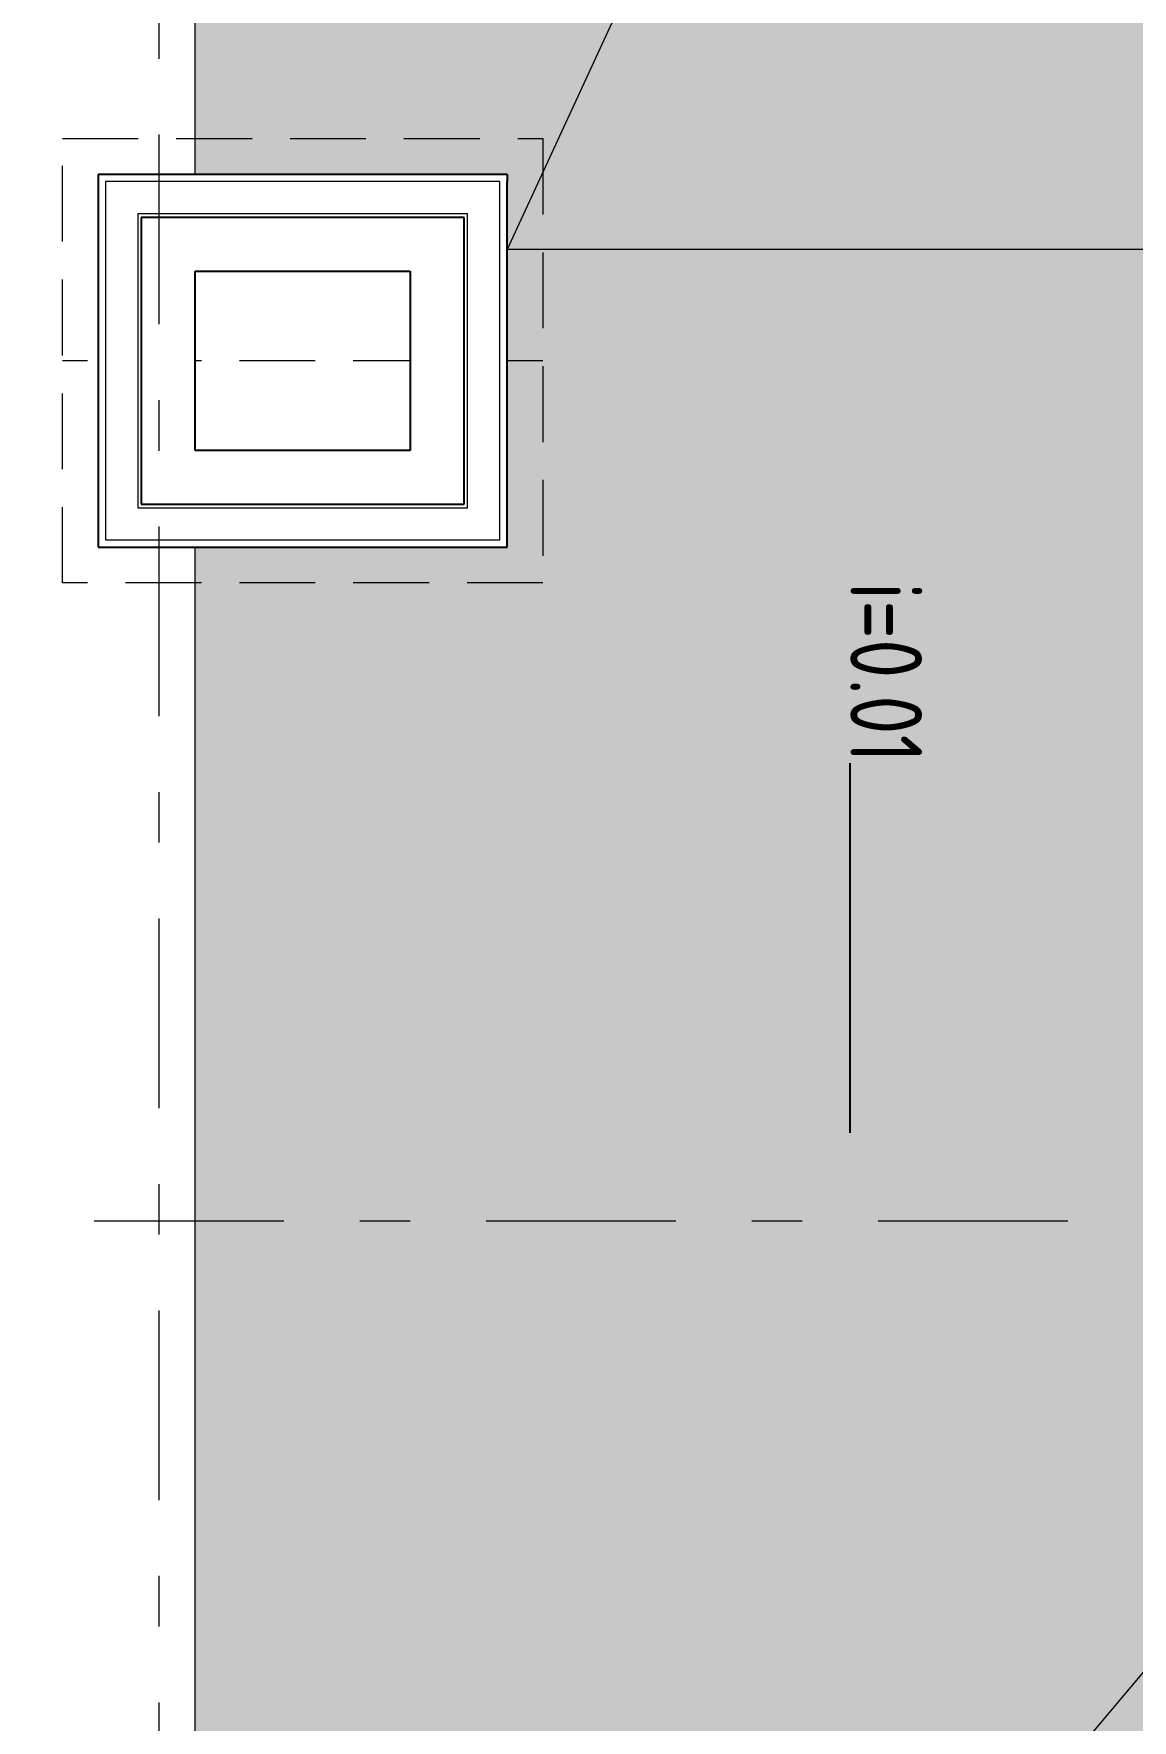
# Model space of a CAD drawing. Header units: millimetres. Extents: x 18162 to 3540582, y 72188 to 247925.
# Drawn here: x 1301119 to 1304184, y 157703 to 162409 of the extents above; entities that cross this region are included whole.
import ezdxf
from ezdxf.enums import TextEntityAlignment as Align

# ---------------------------------------------------------------- set-up
doc = ezdxf.new("R2010")
doc.units = ezdxf.units.MM
doc.header["$MEASUREMENT"] = 0
doc.set_wipeout_variables(frame=1)
for name, pattern in [('Double Dashed', [1093.611073, 529.166651, -211.666656, 141.111112, -211.666656]), ('Hidden Line', [317.5, 211.666667, -105.833333]), ('Wipeout_Contour', [1000, 0, -1000])]:
    doc.linetypes.add(name, pattern=pattern)
for name, color, linetype in [('00 Үндсэн байгуулалт', 7, 'Continuous'), ('Dimensioning - Detail', 7, 'Continuous'), ('Drawing & Figure', 7, 'Continuous'), ('Shell - Roof', 7, 'Continuous'), ('Structural - Bearing', 7, 'Continuous'), ('Structural - Grid', 7, 'Continuous')]:
    doc.layers.add(name, color=color, linetype=linetype)
doc.styles.add('GENERATED_STYLE_3', font='', dxfattribs={"width": 0.8})
doc.styles.get('GENERATED_STYLE_3').set_extended_font_data('ISOCPEUR MON')
doc.dimstyles.new('GENERATED_STYLE__3', dxfattribs={"dimtxt": 200, "dimasz": 114, "dimexe": 0.18, "dimexo": 150, "dimgap": 0, "dimtad": 1, "dimdec": 0, "dimzin": 0, "dimdsep": 46, "dimtxsty": 'GENERATED_STYLE_3', "dimblk": 'ARROWHEAD_2', "dimblk1": 'ARROWHEAD_2', "dimblk2": 'ARROWHEAD_2', "dimcen": 0.09, "dimclrd": 13, "dimclre": 13, "dimclrt": 13, "dimadec": 0, "dimazin": 0, "dimtfac": 1, "dimtdec": 4, "dimtmove": 0, "dimatfit": 3, "dimfxl": 1, "dimtolj": 1, "dimtzin": 0, "dimarcsym": 0})
doc.dimstyles.new('GENERATED_STYLE__4', dxfattribs={"dimtxt": 0.18, "dimasz": 273.6, "dimexe": 0.18, "dimexo": 0.0625, "dimgap": 0, "dimtad": 0, "dimtih": 1, "dimtoh": 1, "dimdec": 4, "dimzin": 0, "dimdsep": 46, "dimcen": 0.09, "dimadec": 0, "dimazin": 0, "dimtfac": 1, "dimtdec": 4, "dimtmove": 0, "dimatfit": 3, "dimldrblk": 'ARROWHEAD_5', "dimfxl": 1, "dimtolj": 1, "dimtzin": 0, "dimarcsym": 0})

# ---------------------------------------------------------------- blocks, each defined once
blk = doc.blocks.new('*D745', base_point=(1270095.8, 74950.7))
at = {"layer": 'Dimensioning - Detail', "color": 13, "linetype": 'Continuous', "lineweight": 13, "transparency": 16777216}
for p, q in [((1300100.7, 172019.8), (1300100.7, 171946.4)), ((1299988.2, 171946.4), (1300969.3, 171946.4)), ((1300100.7, 171946.4), (1300100.7, 154696.4)), ((1299988.2, 154696.4), (1301419.3, 154696.4)), ((1300100.7, 154696.4), (1300100.7, 153246.4))]:
    blk.add_line(p, q, dxfattribs=at)
at = {"layer": 'Dimensioning - Detail', "color": 12, "linetype": 'Continuous', "lineweight": 35, "transparency": 16777216}
for p, q in [((1300175.7, 171903.1), (1300025.7, 171989.7)), ((1300175.7, 154653.1), (1300025.7, 154739.7))]:
    blk.add_line(p, q, dxfattribs=at)
at = {"layer": 'Dimensioning - Detail', "color": 13, "lineweight": 13, "transparency": 16777216, "insert": (1300042.7, 163612.8), "char_height": 200, "attachment_point": 7, "rotation": 270, "style": 'GENERATED_STYLE_3'}
blk.add_mtext('\\A1;{\\pql;\\fISOCPEUR MON|b0|i0|c0|p0;\\W0.800000;17,250}', dxfattribs=at)
blk = doc.blocks.new('ARROWHEAD_2')
at = {"color": 0, "linetype": 'Continuous', "lineweight": 0}
for p, q in [((-0.378, -0.655), (0.378, 0.655)), ((0, 0), (-1, 0))]:
    blk.add_line(p, q, dxfattribs=at)
blk = doc.blocks.new('ARROWHEAD_5')
at = {"linetype": 'Continuous', "lineweight": 0}
blk.add_hatch(color=0, dxfattribs=at).paths.add_polyline_path([(-1, 0.2679), (0, 0), (-1, -0.2679)])
at = {"color": 0, "linetype": 'Continuous', "lineweight": 0}
blk.add_line((0, 0), (-1, 0), dxfattribs=at)
blk = doc.blocks.new('Standard grid marker[350]_2', base_point=(1288258, 159096.4))
at = {"layer": 'Structural - Grid', "color": 13, "linetype": 'Double Dashed', "lineweight": 13}
blk.add_line((1289258, 159096.4), (1323820.2, 159096.4), dxfattribs=at)
at = {"layer": 'Structural - Grid', "color": 13, "lineweight": 13, "style": 'GENERATED_STYLE_3'}
blk.add_attdef('AC_MarkerText_1', text='', height=250, rotation=180, dxfattribs=at).set_placement((1325120.2, 158971.4), align=Align.TOP_CENTER)
blk = doc.blocks.new('Standard grid marker[355]_2', base_point=(1301469.3, 147474.9))
at = {"layer": 'Structural - Grid', "color": 13, "linetype": 'Double Dashed', "lineweight": 13}
blk.add_line((1301469.3, 148474.9), (1301469.3, 175136.2), dxfattribs=at)
at = {"layer": 'Structural - Grid', "color": 13, "lineweight": 13, "style": 'GENERATED_STYLE_3'}
blk.add_attdef('AC_MarkerText_1', text='', height=250, rotation=180, dxfattribs=at).set_placement((1301469.3, 176311.2), align=Align.TOP_CENTER)

msp = doc.modelspace()

# ---------------------------------------------------------------- hatches: boundary and pattern name
at = {"layer": 'Structural - Bearing', "linetype": 'Continuous', "lineweight": 0}
h = msp.add_hatch(color=49, dxfattribs=at)
h.paths.add_polyline_path([(1307869.3, 153696.4), (1301569.3, 153696.4), (1301569.3, 160976.4), (1302439.6, 160976.4), (1302439.6, 162016.4), (1301569.3, 162016.4), (1301569.3, 171496.4), (1307869.3, 171496.4), (1307869.3, 166266.4), (1307199.3, 166266.4), (1307199.3, 164826.4), (1307869.3, 164826.4)])
h.paths.add_polyline_path([(1304499.1, 165326.2), (1305939.3, 165326.2), (1305939.3, 166266.4), (1304499.1, 166266.4)], flags=0)
h.paths.add_polyline_path([(1305419.3, 159266.4), (1305419.3, 157906.4), (1306479.3, 157906.4), (1306479.3, 159266.4)], flags=0)

# ---------------------------------------------------------------- linework, layer by layer
at = {"layer": 'Drawing & Figure', "color": 7, "linetype": 'Continuous', "lineweight": 5}
for points in [[(1307869.3, 170496.7), (1304499.1, 166266.4), (1302439.6, 161806.8)], [(1307869.3, 161806.8), (1302439.6, 161806.8)]]:
    msp.add_lwpolyline(points, dxfattribs=at)
at = {"layer": 'Shell - Roof', "color": 7, "linetype": 'Hidden Line', "lineweight": 13, "flags": 128}
msp.add_lwpolyline([(1302539.6, 162116.4), (1302539.6, 161496.4), (1302539.6, 160876.4)], dxfattribs=at)
at = {"layer": 'Structural - Bearing', "color": 7, "linetype": 'Continuous', "lineweight": 13, "flags": 128}
msp.add_lwpolyline([(1308069.3, 171696.4), (1301369.3, 171696.4), (1301369.3, 153496.4), (1308069.3, 153496.4)], close=True, dxfattribs=at)

# ---------------------------------------------------------------- texts
at = {"layer": '00 Үндсэн байгуулалт', "color": 13, "linetype": 'Continuous', "lineweight": 13, "insert": (1303397.2, 160373.5), "char_height": 200, "attachment_point": 9, "rotation": 270, "style": 'GENERATED_STYLE_3'}
msp.add_mtext('\\A1;{\\pqr;\\fISOCPEUR MON|b0|i0|c0|p0;\\W0.800000;i=0.01}', dxfattribs=at)

# ---------------------------------------------------------------- leaders
at = {"layer": '00 Үндсэн байгуулалт', "color": 12, "linetype": 'Continuous', "lineweight": 13, "annotation_type": 0, "has_hookline": 1, "hookline_direction": 1, "text_width": 480, "horizontal_direction": (0, -1, 0)}
msp.add_leader([(1303397.2, 159342.6), (1303397.2, 160373.5)], dimstyle='GENERATED_STYLE__4', dxfattribs=at)

# ---------------------------------------------------------------- wipeouts: each hides what was drawn before it
at = {"color": 254, "linetype": 'Wipeout_Contour', "lineweight": 0, "ltscale": 5245186.944604136}
msp.add_wipeout([(1301119.3, 171896.4), (1301119.3, 153296.4), (1301169.3, 153296.4), (1301169.3, 171896.4)], dxfattribs=at).dxf.layer = 'Structural - Bearing'

# ---------------------------------------------------------------- next in the draw order: wipeouts: each hides what was drawn before it
at = {"color": 254, "linetype": 'Wipeout_Contour', "lineweight": 0, "ltscale": 5245384.003531742}
msp.add_wipeout([(1301219.3, 153346.4), (1301219.3, 171846.4), (1301169.3, 171846.4), (1301169.3, 153346.4)], dxfattribs=at).dxf.layer = 'Structural - Bearing'
at = {"color": 254, "linetype": 'Wipeout_Contour', "lineweight": 0, "ltscale": 3937408.386304556}
msp.add_wipeout([(1302419.6, 161996.4), (1302439.6, 161996.4), (1302439.6, 162016.4)], dxfattribs=at).dxf.layer = 'Structural - Bearing'

# ---------------------------------------------------------------- next in the draw order: wipeouts: each hides what was drawn before it
at = {"color": 254, "linetype": 'Wipeout_Contour', "lineweight": 0, "ltscale": 5245776.774481142}
msp.add_wipeout([(1301369.3, 153496.4), (1301369.3, 171696.4), (1301219.3, 171696.4), (1301219.3, 153496.4)], dxfattribs=at).dxf.layer = 'Structural - Bearing'
at = {"color": 254, "linetype": 'Wipeout_Contour', "lineweight": 0, "ltscale": 3937254.699624342}
msp.add_wipeout([(1302329.6, 161906.4), (1302419.6, 161906.4), (1302419.6, 161996.4)], dxfattribs=at).dxf.layer = 'Structural - Bearing'

# ---------------------------------------------------------------- next in the draw order: linework, layer by layer
at = {"layer": 'Shell - Roof', "color": 7, "linetype": 'Hidden Line', "lineweight": 13, "flags": 128}
msp.add_lwpolyline([(1301199.3, 160876.4), (1301199.3, 161496.4), (1301199.3, 162116.4)], dxfattribs=at)

# ---------------------------------------------------------------- next in the draw order: wipeouts: each hides what was drawn before it
at = {"color": 254, "linetype": 'Wipeout_Contour', "lineweight": 0, "ltscale": 5246465.953142593}
msp.add_wipeout([(1301569.3, 153696.4), (1301569.3, 171496.4), (1301369.3, 171496.4), (1301369.3, 153696.4)], dxfattribs=at).dxf.layer = 'Structural - Bearing'
at = {"color": 254, "linetype": 'Wipeout_Contour', "lineweight": 0, "ltscale": 3937392.123775896}
msp.add_wipeout([(1302419.6, 162016.4), (1302419.6, 161996.4), (1302439.6, 162016.4)], dxfattribs=at).dxf.layer = 'Structural - Bearing'
at = {"color": 254, "linetype": 'Wipeout_Contour', "lineweight": 0, "ltscale": 3937052.578033516}
msp.add_wipeout([(1302319.6, 161896.4), (1302329.6, 161896.4), (1302329.6, 161906.4)], dxfattribs=at).dxf.layer = 'Structural - Bearing'

# ---------------------------------------------------------------- next in the draw order: linework, layer by layer
at = {"layer": 'Drawing & Figure', "color": 7, "linetype": 'Continuous', "lineweight": 5}
msp.add_lwpolyline([(1301569.3, 154696.4), (1305419.3, 159266.4), (1307869.3, 161806.8)], dxfattribs=at)
at = {"layer": 'Shell - Roof', "color": 7, "linetype": 'Hidden Line', "lineweight": 13, "flags": 128}
for points in [[(1301199.3, 162116.4), (1302539.6, 162116.4)], [(1302539.6, 161496.4), (1301199.3, 161496.4)], [(1302539.6, 160876.4), (1301199.3, 160876.4)]]:
    msp.add_lwpolyline(points, dxfattribs=at)
at = {"layer": 'Structural - Bearing', "color": 7, "linetype": 'Continuous', "lineweight": 13, "flags": 128}
msp.add_lwpolyline([(1301569.3, 153696.4), (1301569.3, 171496.4)], dxfattribs=at)

# ---------------------------------------------------------------- next in the draw order: block references
at = {"layer": 'Structural - Grid', "color": 13, "linetype": 'Continuous', "lineweight": 13}
msp.add_blockref('Standard grid marker[350]_2', (1288258, 159096.4), dxfattribs=at)

# ---------------------------------------------------------------- next in the draw order: dimensions: what is measured, and where the dimension line sits
at = {"layer": 'Dimensioning - Detail', "color": 13, "linetype": 'Continuous', "lineweight": 13}
dim = msp.add_linear_dim(base=(1300100.7, 154696.4), p1=(1301119.3, 171946.4), p2=(1301569.3, 154696.4), angle=270, dimstyle='GENERATED_STYLE__3', dxfattribs=at)
dim.commit()
dim.dimension.update_dxf_attribs({"geometry": '*D745', "text_midpoint": (1300240.7, 163201.7), "dimtype": 160, "text_rotation": 270})

# ---------------------------------------------------------------- next in the draw order: wipeouts: each hides what was drawn before it
at = {"color": 254, "linetype": 'Wipeout_Contour', "lineweight": 0, "ltscale": 3934054.18914778}
msp.add_wipeout([(1301319.3, 161996.4), (1301299.3, 162016.4), (1301299.3, 161996.4)], dxfattribs=at).dxf.layer = 'Structural - Bearing'
at = {"color": 254, "linetype": 'Wipeout_Contour', "lineweight": 0, "ltscale": 3936845.648524288}
msp.add_wipeout([(1302169.6, 161746.4), (1302319.6, 161746.4), (1302319.6, 161896.4)], dxfattribs=at).dxf.layer = 'Structural - Bearing'
at = {"color": 254, "linetype": 'Wipeout_Contour', "lineweight": 0, "ltscale": 3933696.188380741}
msp.add_wipeout([(1301319.3, 160996.4), (1301299.3, 160976.4), (1301319.3, 160976.4)], dxfattribs=at).dxf.layer = 'Structural - Bearing'
at = {"color": 254, "linetype": 'Wipeout_Contour', "lineweight": 0, "ltscale": 3937034.42648054}
msp.add_wipeout([(1302419.6, 160996.4), (1302439.6, 160976.4), (1302439.6, 160996.4)], dxfattribs=at).dxf.layer = 'Structural - Bearing'

# ---------------------------------------------------------------- next in the draw order: wipeouts: each hides what was drawn before it
at = {"color": 254, "linetype": 'Wipeout_Contour', "lineweight": 0, "ltscale": 3934158.493555745}
msp.add_wipeout([(1301409.3, 161906.4), (1301319.3, 161996.4), (1301319.3, 161906.4)], dxfattribs=at).dxf.layer = 'Structural - Bearing'
at = {"color": 254, "linetype": 'Wipeout_Contour', "lineweight": 0, "ltscale": 3933910.638829068}
msp.add_wipeout([(1301409.3, 161086.4), (1301319.3, 160996.4), (1301409.3, 160996.4)], dxfattribs=at).dxf.layer = 'Structural - Bearing'
at = {"color": 254, "linetype": 'Wipeout_Contour', "lineweight": 0, "ltscale": 3936929.951065747}
msp.add_wipeout([(1302329.6, 161086.4), (1302419.6, 160996.4), (1302419.6, 161086.4)], dxfattribs=at).dxf.layer = 'Structural - Bearing'

# ---------------------------------------------------------------- next in the draw order: wipeouts: each hides what was drawn before it
at = {"color": 254, "linetype": 'Wipeout_Contour', "lineweight": 0, "ltscale": 5247643.445374673}
msp.add_wipeout([(1301319.3, 162016.4), (1301319.3, 161996.4), (1302419.6, 161996.4), (1302419.6, 162016.4)], dxfattribs=at).dxf.layer = 'Structural - Bearing'
at = {"color": 254, "linetype": 'Wipeout_Contour', "lineweight": 0, "ltscale": 3934333.456037646}
msp.add_wipeout([(1301419.3, 161896.4), (1301409.3, 161906.4), (1301409.3, 161896.4)], dxfattribs=at).dxf.layer = 'Structural - Bearing'
at = {"color": 254, "linetype": 'Wipeout_Contour', "lineweight": 0, "ltscale": 3934043.140176282}
msp.add_wipeout([(1301419.3, 161096.4), (1301409.3, 161086.4), (1301419.3, 161086.4)], dxfattribs=at).dxf.layer = 'Structural - Bearing'
at = {"color": 254, "linetype": 'Wipeout_Contour', "lineweight": 0, "ltscale": 3936754.887395305}
msp.add_wipeout([(1302329.6, 161096.4), (1302319.6, 161096.4), (1302329.6, 161086.4)], dxfattribs=at).dxf.layer = 'Structural - Bearing'

# ---------------------------------------------------------------- next in the draw order: wipeouts: each hides what was drawn before it
at = {"color": 254, "linetype": 'Wipeout_Contour', "lineweight": 0, "ltscale": 3934075.637962953}
msp.add_wipeout([(1301319.3, 162016.4), (1301299.3, 162016.4), (1301319.3, 161996.4)], dxfattribs=at).dxf.layer = 'Structural - Bearing'
at = {"color": 254, "linetype": 'Wipeout_Contour', "lineweight": 0, "ltscale": 3937177.609295426}
msp.add_wipeout([(1302329.6, 161906.4), (1302419.6, 161996.4), (1302329.6, 161996.4)], dxfattribs=at).dxf.layer = 'Structural - Bearing'
at = {"color": 254, "linetype": 'Wipeout_Contour', "lineweight": 0, "ltscale": 3934463.905796868}
msp.add_wipeout([(1301569.3, 161746.4), (1301419.3, 161896.4), (1301419.3, 161746.4)], dxfattribs=at).dxf.layer = 'Structural - Bearing'
at = {"color": 254, "linetype": 'Wipeout_Contour', "lineweight": 0, "ltscale": 3934371.682670896}
msp.add_wipeout([(1301569.3, 161246.4), (1301419.3, 161096.4), (1301569.3, 161096.4)], dxfattribs=at).dxf.layer = 'Structural - Bearing'
at = {"color": 254, "linetype": 'Wipeout_Contour', "lineweight": 0, "ltscale": 3936624.249163852}
msp.add_wipeout([(1302169.6, 161246.4), (1302319.6, 161096.4), (1302319.6, 161246.4)], dxfattribs=at).dxf.layer = 'Structural - Bearing'

# ---------------------------------------------------------------- next in the draw order: linework, layer by layer
at = {"layer": 'Structural - Bearing', "color": 7, "linetype": 'Continuous', "lineweight": 13}
msp.add_line((1302419.6, 161906.4), (1302419.6, 161996.4), dxfattribs=at)
at = {"layer": 'Structural - Bearing', "color": 7, "linetype": 'Continuous', "lineweight": 25, "flags": 128}
msp.add_lwpolyline([(1302439.6, 162016.4), (1302439.6, 161996.4)], dxfattribs=at)

# ---------------------------------------------------------------- next in the draw order: wipeouts: each hides what was drawn before it
at = {"color": 254, "linetype": 'Wipeout_Contour', "lineweight": 0, "ltscale": 5247616.283143068}
msp.add_wipeout([(1301409.3, 161906.4), (1302329.6, 161906.4), (1302329.6, 161996.4), (1301409.3, 161996.4)], dxfattribs=at).dxf.layer = 'Structural - Bearing'

# ---------------------------------------------------------------- next in the draw order: linework, layer by layer
at = {"layer": 'Structural - Bearing', "color": 7, "linetype": 'Continuous', "lineweight": 13}
msp.add_line((1302419.6, 161996.4), (1302329.6, 161996.4), dxfattribs=at)

# ---------------------------------------------------------------- next in the draw order: wipeouts: each hides what was drawn before it
at = {"color": 254, "linetype": 'Wipeout_Contour', "lineweight": 0, "ltscale": 3934258.050306022}
msp.add_wipeout([(1301409.3, 161996.4), (1301319.3, 161996.4), (1301409.3, 161906.4)], dxfattribs=at).dxf.layer = 'Structural - Bearing'
at = {"color": 254, "linetype": 'Wipeout_Contour', "lineweight": 0, "ltscale": 3937045.003827607}
msp.add_wipeout([(1302319.6, 161896.4), (1302329.6, 161906.4), (1302319.6, 161906.4)], dxfattribs=at).dxf.layer = 'Structural - Bearing'

# ---------------------------------------------------------------- next in the draw order: linework, layer by layer
at = {"layer": 'Structural - Bearing', "color": 7, "linetype": 'Continuous', "lineweight": 13}
for p, q in [((1301319.3, 161996.4), (1301319.3, 161906.4)), ((1301409.3, 161996.4), (1301319.3, 161996.4)), ((1302329.6, 161996.4), (1301409.3, 161996.4))]:
    msp.add_line(p, q, dxfattribs=at)
at = {"layer": 'Structural - Bearing', "color": 7, "linetype": 'Continuous', "lineweight": 25, "flags": 128}
for points in [[(1301299.3, 162016.4), (1301299.3, 161996.4)], [(1302439.6, 162016.4), (1301299.3, 162016.4)]]:
    msp.add_lwpolyline(points, dxfattribs=at)

# ---------------------------------------------------------------- next in the draw order: wipeouts: each hides what was drawn before it
at = {"color": 254, "linetype": 'Wipeout_Contour', "lineweight": 0, "ltscale": 5247591.594169358}
msp.add_wipeout([(1301419.3, 161896.4), (1302319.6, 161896.4), (1302319.6, 161906.4), (1301419.3, 161906.4)], dxfattribs=at).dxf.layer = 'Structural - Bearing'

# ---------------------------------------------------------------- next in the draw order: wipeouts: each hides what was drawn before it
at = {"color": 254, "linetype": 'Wipeout_Contour', "lineweight": 0, "ltscale": 5245168.626556123}
msp.add_wipeout([(1301319.3, 160996.4), (1301319.3, 161996.4), (1301299.3, 161996.4), (1301299.3, 160996.4)], dxfattribs=at).dxf.layer = 'Structural - Bearing'
at = {"color": 254, "linetype": 'Wipeout_Contour', "lineweight": 0, "ltscale": 3934343.745170188}
msp.add_wipeout([(1301419.3, 161906.4), (1301409.3, 161906.4), (1301419.3, 161896.4)], dxfattribs=at).dxf.layer = 'Structural - Bearing'
at = {"color": 254, "linetype": 'Wipeout_Contour', "lineweight": 0, "ltscale": 3936716.40632304}
msp.add_wipeout([(1302169.6, 161746.4), (1302319.6, 161896.4), (1302169.6, 161896.4)], dxfattribs=at).dxf.layer = 'Structural - Bearing'

# ---------------------------------------------------------------- next in the draw order: linework, layer by layer
at = {"layer": 'Structural - Bearing', "color": 7, "linetype": 'Continuous', "lineweight": 13}
for p, q in [((1302329.6, 161906.4), (1302319.6, 161906.4)), ((1302329.6, 161896.4), (1302329.6, 161906.4))]:
    msp.add_line(p, q, dxfattribs=at)
at = {"layer": 'Structural - Bearing', "color": 7, "linetype": 'Continuous', "lineweight": 25}
msp.add_line((1302319.6, 161746.4), (1302319.6, 161896.4), dxfattribs=at)

# ---------------------------------------------------------------- next in the draw order: wipeouts: each hides what was drawn before it
at = {"color": 254, "linetype": 'Wipeout_Contour', "lineweight": 0, "ltscale": 5247552.118363973}
msp.add_wipeout([(1301569.3, 161746.4), (1302169.6, 161746.4), (1302169.6, 161896.4), (1301569.3, 161896.4)], dxfattribs=at).dxf.layer = 'Structural - Bearing'
at = {"color": 254, "linetype": 'Wipeout_Contour', "lineweight": 0, "ltscale": 3933679.910403583}
msp.add_wipeout([(1301299.3, 160996.4), (1301299.3, 160976.4), (1301319.3, 160996.4)], dxfattribs=at).dxf.layer = 'Structural - Bearing'

# ---------------------------------------------------------------- next in the draw order: linework, layer by layer
at = {"layer": 'Structural - Bearing', "color": 7, "linetype": 'Continuous', "lineweight": 25}
msp.add_line((1302319.6, 161896.4), (1302169.6, 161896.4), dxfattribs=at)

# ---------------------------------------------------------------- next in the draw order: wipeouts: each hides what was drawn before it
at = {"color": 254, "linetype": 'Wipeout_Contour', "lineweight": 0, "ltscale": 3934630.398408271}
msp.add_wipeout([(1301569.3, 161896.4), (1301419.3, 161896.4), (1301569.3, 161746.4)], dxfattribs=at).dxf.layer = 'Structural - Bearing'

# ---------------------------------------------------------------- next in the draw order: linework, layer by layer
at = {"layer": 'Structural - Bearing', "color": 7, "linetype": 'Continuous', "lineweight": 13}
for p, q in [((1301409.3, 161906.4), (1301409.3, 161896.4)), ((1301419.3, 161906.4), (1301409.3, 161906.4)), ((1302319.6, 161906.4), (1301419.3, 161906.4))]:
    msp.add_line(p, q, dxfattribs=at)
at = {"layer": 'Structural - Bearing', "color": 7, "linetype": 'Continuous', "lineweight": 25}
for p, q in [((1301419.3, 161896.4), (1301419.3, 161746.4)), ((1301569.3, 161896.4), (1301419.3, 161896.4)), ((1302169.6, 161896.4), (1301569.3, 161896.4))]:
    msp.add_line(p, q, dxfattribs=at)
at = {"layer": 'Structural - Bearing', "color": 7, "linetype": 'Continuous', "lineweight": 25, "flags": 128}
msp.add_lwpolyline([(1301569.3, 161746.4), (1302169.6, 161746.4)], dxfattribs=at)

# ---------------------------------------------------------------- next in the draw order: wipeouts: each hides what was drawn before it
at = {"color": 254, "linetype": 'Wipeout_Contour', "lineweight": 0, "ltscale": 5245386.828800808}
msp.add_wipeout([(1301319.3, 161906.4), (1301319.3, 161086.4), (1301409.3, 161086.4), (1301409.3, 161906.4)], dxfattribs=at).dxf.layer = 'Structural - Bearing'

# ---------------------------------------------------------------- next in the draw order: linework, layer by layer
at = {"layer": 'Structural - Bearing', "color": 7, "linetype": 'Continuous', "lineweight": 13}
msp.add_line((1301319.3, 161996.4), (1301319.3, 161906.4), dxfattribs=at)

# ---------------------------------------------------------------- next in the draw order: wipeouts: each hides what was drawn before it
at = {"color": 254, "linetype": 'Wipeout_Contour', "lineweight": 0, "ltscale": 3933833.488390907}
msp.add_wipeout([(1301409.3, 161086.4), (1301319.3, 161086.4), (1301319.3, 160996.4)], dxfattribs=at).dxf.layer = 'Structural - Bearing'

# ---------------------------------------------------------------- next in the draw order: linework, layer by layer
at = {"layer": 'Structural - Bearing', "color": 7, "linetype": 'Continuous', "lineweight": 13}
for p, q in [((1301319.3, 161906.4), (1301319.3, 161086.4)), ((1301319.3, 161086.4), (1301319.3, 160996.4)), ((1301319.3, 160996.4), (1301409.3, 160996.4))]:
    msp.add_line(p, q, dxfattribs=at)
at = {"layer": 'Structural - Bearing', "color": 7, "linetype": 'Continuous', "lineweight": 25, "flags": 128}
for points in [[(1301299.3, 161996.4), (1301299.3, 160976.4)], [(1301299.3, 160976.4), (1301319.3, 160976.4)]]:
    msp.add_lwpolyline(points, dxfattribs=at)

# ---------------------------------------------------------------- next in the draw order: wipeouts: each hides what was drawn before it
at = {"color": 254, "linetype": 'Wipeout_Contour', "lineweight": 0, "ltscale": 5245585.294183196}
msp.add_wipeout([(1301409.3, 161896.4), (1301409.3, 161096.4), (1301419.3, 161096.4), (1301419.3, 161896.4)], dxfattribs=at).dxf.layer = 'Structural - Bearing'

# ---------------------------------------------------------------- next in the draw order: linework, layer by layer
at = {"layer": 'Structural - Bearing', "color": 7, "linetype": 'Continuous', "lineweight": 13}
msp.add_line((1301409.3, 161906.4), (1301409.3, 161896.4), dxfattribs=at)

# ---------------------------------------------------------------- next in the draw order: wipeouts: each hides what was drawn before it
at = {"color": 254, "linetype": 'Wipeout_Contour', "lineweight": 0, "ltscale": 5245902.7122724}
msp.add_wipeout([(1301569.3, 161246.4), (1301569.3, 161746.4), (1301419.3, 161746.4), (1301419.3, 161246.4)], dxfattribs=at).dxf.layer = 'Structural - Bearing'
at = {"color": 254, "linetype": 'Wipeout_Contour', "lineweight": 0, "ltscale": 3934035.559629682}
msp.add_wipeout([(1301419.3, 161096.4), (1301409.3, 161096.4), (1301409.3, 161086.4)], dxfattribs=at).dxf.layer = 'Structural - Bearing'
at = {"color": 254, "linetype": 'Wipeout_Contour', "lineweight": 0, "ltscale": 5247141.172698504}
msp.add_wipeout([(1302419.6, 160996.4), (1301319.3, 160996.4), (1301319.3, 160976.4), (1302419.6, 160976.4)], dxfattribs=at).dxf.layer = 'Structural - Bearing'

# ---------------------------------------------------------------- next in the draw order: linework, layer by layer
at = {"layer": 'Structural - Bearing', "color": 7, "linetype": 'Continuous', "lineweight": 25}
msp.add_line((1301419.3, 161896.4), (1301419.3, 161746.4), dxfattribs=at)

# ---------------------------------------------------------------- next in the draw order: wipeouts: each hides what was drawn before it
at = {"color": 254, "linetype": 'Wipeout_Contour', "lineweight": 0, "ltscale": 3934242.369609305}
msp.add_wipeout([(1301419.3, 161246.4), (1301419.3, 161096.4), (1301569.3, 161246.4)], dxfattribs=at).dxf.layer = 'Structural - Bearing'
at = {"color": 254, "linetype": 'Wipeout_Contour', "lineweight": 0, "ltscale": 3937012.993886353}
msp.add_wipeout([(1302419.6, 160996.4), (1302419.6, 160976.4), (1302439.6, 160976.4)], dxfattribs=at).dxf.layer = 'Structural - Bearing'

# ---------------------------------------------------------------- next in the draw order: linework, layer by layer
at = {"layer": 'Structural - Bearing', "color": 7, "linetype": 'Continuous', "lineweight": 13}
for p, q in [((1301409.3, 161896.4), (1301409.3, 161096.4)), ((1301409.3, 161096.4), (1301409.3, 161086.4)), ((1301409.3, 161086.4), (1301419.3, 161086.4))]:
    msp.add_line(p, q, dxfattribs=at)
at = {"layer": 'Structural - Bearing', "color": 7, "linetype": 'Continuous', "lineweight": 25}
for p, q in [((1301419.3, 161746.4), (1301419.3, 161246.4)), ((1301419.3, 161246.4), (1301419.3, 161096.4)), ((1301419.3, 161096.4), (1301569.3, 161096.4))]:
    msp.add_line(p, q, dxfattribs=at)
at = {"layer": 'Structural - Bearing', "color": 7, "linetype": 'Continuous', "lineweight": 25, "flags": 128}
msp.add_lwpolyline([(1301569.3, 161246.4), (1301569.3, 161746.4)], dxfattribs=at)

# ---------------------------------------------------------------- next in the draw order: wipeouts: each hides what was drawn before it
at = {"color": 254, "linetype": 'Wipeout_Contour', "lineweight": 0, "ltscale": 5247168.177145086}
msp.add_wipeout([(1302329.6, 161086.4), (1301409.3, 161086.4), (1301409.3, 160996.4), (1302329.6, 160996.4)], dxfattribs=at).dxf.layer = 'Structural - Bearing'

# ---------------------------------------------------------------- next in the draw order: linework, layer by layer
at = {"layer": 'Structural - Bearing', "color": 7, "linetype": 'Continuous', "lineweight": 13}
msp.add_line((1301319.3, 160996.4), (1301409.3, 160996.4), dxfattribs=at)

# ---------------------------------------------------------------- next in the draw order: wipeouts: each hides what was drawn before it
at = {"color": 254, "linetype": 'Wipeout_Contour', "lineweight": 0, "ltscale": 3936830.456464646}
msp.add_wipeout([(1302329.6, 160996.4), (1302419.6, 160996.4), (1302329.6, 161086.4)], dxfattribs=at).dxf.layer = 'Structural - Bearing'

# ---------------------------------------------------------------- next in the draw order: linework, layer by layer
at = {"layer": 'Structural - Bearing', "color": 7, "linetype": 'Continuous', "lineweight": 13}
for p, q in [((1302419.6, 160996.4), (1302419.6, 161086.4)), ((1301409.3, 160996.4), (1302329.6, 160996.4)), ((1302329.6, 160996.4), (1302419.6, 160996.4))]:
    msp.add_line(p, q, dxfattribs=at)
at = {"layer": 'Structural - Bearing', "color": 7, "linetype": 'Continuous', "lineweight": 25, "flags": 128}
for points in [[(1302439.6, 160976.4), (1302439.6, 160996.4)], [(1301319.3, 160976.4), (1302439.6, 160976.4)]]:
    msp.add_lwpolyline(points, dxfattribs=at)

# ---------------------------------------------------------------- next in the draw order: wipeouts: each hides what was drawn before it
at = {"color": 254, "linetype": 'Wipeout_Contour', "lineweight": 0, "ltscale": 5247192.730586134}
msp.add_wipeout([(1302319.6, 161096.4), (1301419.3, 161096.4), (1301419.3, 161086.4), (1302319.6, 161086.4)], dxfattribs=at).dxf.layer = 'Structural - Bearing'

# ---------------------------------------------------------------- next in the draw order: linework, layer by layer
at = {"layer": 'Structural - Bearing', "color": 7, "linetype": 'Continuous', "lineweight": 13}
msp.add_line((1301409.3, 161086.4), (1301419.3, 161086.4), dxfattribs=at)

# ---------------------------------------------------------------- next in the draw order: wipeouts: each hides what was drawn before it
at = {"color": 254, "linetype": 'Wipeout_Contour', "lineweight": 0, "ltscale": 5249615.961419691}
msp.add_wipeout([(1302419.6, 161996.4), (1302419.6, 160996.4), (1302439.6, 160996.4), (1302439.6, 161996.4)], dxfattribs=at).dxf.layer = 'Structural - Bearing'
at = {"color": 254, "linetype": 'Wipeout_Contour', "lineweight": 0, "ltscale": 5247232.042664855}
msp.add_wipeout([(1302169.6, 161246.4), (1301569.3, 161246.4), (1301569.3, 161096.4), (1302169.6, 161096.4)], dxfattribs=at).dxf.layer = 'Structural - Bearing'
at = {"color": 254, "linetype": 'Wipeout_Contour', "lineweight": 0, "ltscale": 3936744.605110796}
msp.add_wipeout([(1302319.6, 161096.4), (1302319.6, 161086.4), (1302329.6, 161086.4)], dxfattribs=at).dxf.layer = 'Structural - Bearing'

# ---------------------------------------------------------------- next in the draw order: linework, layer by layer
at = {"layer": 'Structural - Bearing', "color": 7, "linetype": 'Continuous', "lineweight": 25}
msp.add_line((1301419.3, 161096.4), (1301569.3, 161096.4), dxfattribs=at)

# ---------------------------------------------------------------- next in the draw order: block references
at = {"layer": 'Structural - Grid', "color": 13, "linetype": 'Continuous', "lineweight": 13}
msp.add_blockref('Standard grid marker[355]_2', (1301469.3, 147474.9), dxfattribs=at)

# ---------------------------------------------------------------- next in the draw order: wipeouts: each hides what was drawn before it
at = {"color": 254, "linetype": 'Wipeout_Contour', "lineweight": 0, "ltscale": 3936457.830477388}
msp.add_wipeout([(1302169.6, 161096.4), (1302319.6, 161096.4), (1302169.6, 161246.4)], dxfattribs=at).dxf.layer = 'Structural - Bearing'

# ---------------------------------------------------------------- next in the draw order: linework, layer by layer
at = {"layer": 'Structural - Bearing', "color": 7, "linetype": 'Continuous', "lineweight": 25}
for p, q in [((1302319.6, 161096.4), (1302319.6, 161246.4)), ((1301569.3, 161096.4), (1302169.6, 161096.4)), ((1302169.6, 161096.4), (1302319.6, 161096.4))]:
    msp.add_line(p, q, dxfattribs=at)
at = {"layer": 'Structural - Bearing', "color": 7, "linetype": 'Continuous', "lineweight": 13}
for p, q in [((1301419.3, 161086.4), (1302319.6, 161086.4)), ((1302319.6, 161086.4), (1302329.6, 161086.4)), ((1302329.6, 161086.4), (1302329.6, 161096.4))]:
    msp.add_line(p, q, dxfattribs=at)
at = {"layer": 'Structural - Bearing', "color": 7, "linetype": 'Continuous', "lineweight": 25, "flags": 128}
msp.add_lwpolyline([(1302169.6, 161246.4), (1301569.3, 161246.4)], dxfattribs=at)

# ---------------------------------------------------------------- next in the draw order: wipeouts: each hides what was drawn before it
at = {"color": 254, "linetype": 'Wipeout_Contour', "lineweight": 0, "ltscale": 5249397.510637278}
msp.add_wipeout([(1302329.6, 161906.4), (1302329.6, 161086.4), (1302419.6, 161086.4), (1302419.6, 161906.4)], dxfattribs=at).dxf.layer = 'Structural - Bearing'

# ---------------------------------------------------------------- next in the draw order: linework, layer by layer
at = {"layer": 'Structural - Bearing', "color": 7, "linetype": 'Continuous', "lineweight": 13}
for p, q in [((1302419.6, 161906.4), (1302419.6, 161996.4)), ((1302419.6, 161086.4), (1302419.6, 161906.4)), ((1302419.6, 160996.4), (1302419.6, 161086.4))]:
    msp.add_line(p, q, dxfattribs=at)
at = {"layer": 'Structural - Bearing', "color": 7, "linetype": 'Continuous', "lineweight": 25, "flags": 128}
msp.add_lwpolyline([(1302439.6, 160996.4), (1302439.6, 161996.4)], dxfattribs=at)

# ---------------------------------------------------------------- next in the draw order: wipeouts: each hides what was drawn before it
at = {"color": 254, "linetype": 'Wipeout_Contour', "lineweight": 0, "ltscale": 5249199.018638511}
msp.add_wipeout([(1302319.6, 161896.4), (1302319.6, 161096.4), (1302329.6, 161096.4), (1302329.6, 161896.4)], dxfattribs=at).dxf.layer = 'Structural - Bearing'

# ---------------------------------------------------------------- next in the draw order: linework, layer by layer
at = {"layer": 'Structural - Bearing', "color": 7, "linetype": 'Continuous', "lineweight": 13}
for p, q in [((1302329.6, 161896.4), (1302329.6, 161906.4)), ((1302329.6, 161086.4), (1302329.6, 161096.4))]:
    msp.add_line(p, q, dxfattribs=at)

# ---------------------------------------------------------------- next in the draw order: wipeouts: each hides what was drawn before it
at = {"color": 254, "linetype": 'Wipeout_Contour', "lineweight": 0, "ltscale": 5248881.304983124}
msp.add_wipeout([(1302169.6, 161746.4), (1302169.6, 161246.4), (1302319.6, 161246.4), (1302319.6, 161746.4)], dxfattribs=at).dxf.layer = 'Structural - Bearing'

# ---------------------------------------------------------------- next in the draw order: linework, layer by layer
at = {"layer": 'Structural - Bearing', "color": 7, "linetype": 'Continuous', "lineweight": 25}
for p, q in [((1302319.6, 161746.4), (1302319.6, 161896.4)), ((1302319.6, 161246.4), (1302319.6, 161746.4)), ((1302319.6, 161096.4), (1302319.6, 161246.4))]:
    msp.add_line(p, q, dxfattribs=at)
at = {"layer": 'Structural - Bearing', "color": 7, "linetype": 'Continuous', "lineweight": 13}
msp.add_line((1302329.6, 161096.4), (1302329.6, 161896.4), dxfattribs=at)
at = {"layer": 'Structural - Bearing', "color": 7, "linetype": 'Continuous', "lineweight": 25, "flags": 128}
msp.add_lwpolyline([(1302169.6, 161746.4), (1302169.6, 161246.4)], dxfattribs=at)

doc.saveas('drawing.dxf')
